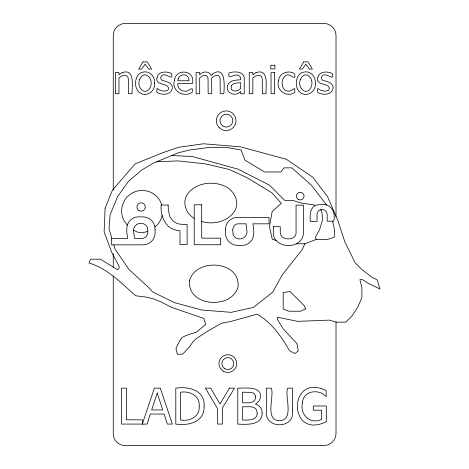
<?xml version="1.0" encoding="UTF-8"?>
<svg xmlns="http://www.w3.org/2000/svg" width="469" height="469" viewBox="0 0 469 469"><rect width="100%" height="100%" fill="white"/><g stroke="black" fill="none" stroke-linecap="round" stroke-linejoin="round"><path stroke-width="0.7" d="M147.829 231.393L147.665 233.257A5.763 5.763 0 0 1 142.781 238.41L134.462 238.41L133.489 230.162L133.853 228.274A7.363 7.363 0 0 1 147.424 227.318L147.829 231.393L142.711 232.735L137.616 232.184L133.489 230.162M162.151 215.506C161.125 219.926 158.663 224.264 154.922 226.943M142.283 424.076L154.395 388.144L160.281 388.144L172.399 424.076L167.351 424.076L164.097 414.033L150.367 414.033L147.108 424.076L121.577 424.076L121.577 388.144L126.354 388.144L126.354 419.825L142.4 419.825L142.4 424.076M332.58 221.186L334.397 229.212L334.397 237.068L327.544 239.507L316.159 239.507L304.821 243.774L302.317 249.485L282.508 274.506L272.606 292.269L253.33 307.447L231.07 312.348L201.881 310.021L174.351 302.622L152.642 291.87L148.96 287.814L128.922 269.399L114.975 248.951L113.762 244.841M314.84 205.657C309.681 208.998 310.015 216.021 310.244 221.397L317.021 221.397L317.021 214.175A5.089 5.089 0 0 1 319.665 210.094L320.843 209.631A5.089 5.089 0 0 1 327.169 214.175L327.169 221.186L333.811 221.186C336.466 207.62 326.864 201.271 314.84 205.657L313.825 204.912L301.139 203.042L292.744 200.398L284.695 200.398L269.616 185.249L238.018 169.162L192.513 156.558L171.713 155.497M156.716 161.746L178.226 160.902L205.381 163.88L229.282 169.497L246.811 177.581L271.914 192.8L281.318 203.394L272.178 211.507L269.458 226.756L272.29 239.378L276.159 240.368M296.285 243.774L304.821 243.774M201.699 221.526C213.184 224.973 227.33 221.773 234.377 211.56C241.101 201.137 232.735 188.239 221.984 185.044C209.989 180.934 194.741 183.59 187.225 194.5C181.896 202.743 186.099 213.747 194.225 218.355M320.479 209.772L321.599 210.593L322.789 218.964L319.647 229.476L315.59 236.874L316.159 239.507M127.334 225.167L124.373 221.304A20.56 20.56 0 0 1 131.895 193.216A20.56 20.56 0 0 1 159.982 200.744L161.764 205.035M326.553 204.947L311.363 185.196L291.806 167.861L284.009 167.861L280.872 171.976L264.622 171.976L244.994 160.21L241.136 149.957L226.304 147.448L209.233 147.448L189.828 149.939L178.114 152.835L153.187 163.218L141.779 170.03L128.459 181.257L117.443 196.91L110.092 214.861L109.043 228.819L111.868 238.41M336.015 216.572L336.015 35.814A12.141 12.141 0 0 0 323.651 23.45L125.622 23.45A12.065 12.065 0 0 0 113.264 35.814L113.264 190.226M336.015 321.951L336.015 433.186A12.182 12.182 0 0 1 323.651 445.55L125.622 445.55A11.836 11.836 0 0 1 113.264 433.186L113.264 275.848M113.264 253.776L113.264 267.119M273.392 226.679L273.275 234.752C276.335 249.66 302.247 249.062 303.437 233.509L303.437 205.158L296.056 205.158L296.056 233.509C295.265 239.688 286.629 240.064 282.449 237.173L281.042 235.063L280.269 232.782L280.269 226.679L273.392 226.679M155.128 229.476L155.063 232.636A11.93 11.93 0 0 1 142.535 244.841L111.505 244.841L111.505 238.41L127.621 238.41C126.9 233.673 126.009 228.532 127.779 223.912A11.649 11.649 0 0 1 137.968 216.842L143.965 216.93A12.206 12.206 0 0 1 154.834 226.416L155.128 229.476M225.466 229.599L225.695 235.819A12.206 12.206 0 0 0 236.564 245.305L242.567 245.387A11.649 11.649 0 0 0 252.756 238.316C254.52 233.703 253.635 228.555 252.908 223.819L269.024 223.819L269.024 217.393L238 217.393A11.93 11.93 0 0 0 225.466 229.599M168.183 205.035L168.265 208.687L169.098 213.606A12.921 12.921 0 0 0 181.503 224.299L187.108 224.417L187.108 244.589L179.979 244.589L179.979 230.695A20.243 20.243 0 0 1 171.22 228.35L168.219 226.357L165.827 223.338A27.425 27.425 0 0 1 162.426 216.449L161.887 214.603A27.425 27.425 0 0 1 161.195 205.035L168.183 205.035M105.103 208.207L104.118 231.926L111.669 252.175L119.396 266.984L117.637 269.827L100.436 259.181L90.64 259.181L88.981 262.939C107.788 268.673 121.348 283.288 135.764 295.787L146.715 297.176L153.943 299.011L160.949 301.889L171.783 307.447L203.857 318.439L205.668 324.501L196.03 332.339C191.2 333.594 186.363 335.218 181.931 337.498L179.574 341.069L175.951 348.414L177.423 354.294L182.746 354.118L189.312 346.99L193.216 341.602L195.96 338.817L207.474 331.29L221.298 323.317L231.252 321.335L257.176 314.16C271.533 322.438 281.441 336.455 289.414 350.624L294.86 353.567L298.319 350.876L296.936 343.578L283.182 328.851L277.384 319.395L277.384 317.208L297.616 321.359L329.367 320.11L336.291 322.144L345.882 322.144L352.272 315.479L357.841 307.101L361.886 297.528L361.886 287.497L359.922 279.63L362.502 279.63L368.194 283.305L380.019 289.027L377.099 279.805L371.735 277.132L361.165 268.889L355.215 262.863L344.85 241.916L337.973 220.84L327.596 196.751L312.87 177.27L286.26 159.243L240.579 146.861L203.505 143.778L178.753 147.278L162.878 152.66L135.195 163.845L112.408 190.203L105.103 208.207M232.747 229.986L233.111 234.916A7.363 7.363 0 0 0 246.682 233.955L247.046 232.073L246.067 223.819L237.748 223.819A5.763 5.763 0 0 0 232.87 228.978L232.747 229.986M292.474 410.563C295.435 429.504 263.543 429.475 266.486 410.563L266.486 388.144L271.264 388.144C274.687 396.088 264.141 420.066 279.471 420.746C294.825 420.019 284.296 396.153 287.696 388.144L292.474 388.144L292.474 410.563M154.565 83.13C155.561 90.406 148.022 96.802 141.14 93.577C134.509 90.253 134.046 80.293 138.203 74.858A8.465 8.465 0 0 1 143.063 72.097C149.664 70.42 155.286 76.758 154.565 83.13M315.315 83.13C316.311 90.406 308.772 96.802 301.889 93.577C295.259 90.253 294.796 80.293 298.952 74.858A8.465 8.465 0 0 1 303.812 72.097C310.414 70.42 316.036 76.758 315.315 83.13M302.452 402.842C299.72 414.537 310.003 424.838 321.582 419.491L321.582 410.199L313.28 410.199L313.28 406.002L326.313 406.002L326.313 421.684C287.696 440.672 287.878 371.876 326.166 390.577L326.166 396.346L325.756 396.346C318.568 388.396 302.956 390.835 302.452 402.842M189.582 280.374C186.504 306.615 231.352 310.126 238.006 287.139C241.084 260.893 196.235 257.381 189.582 280.374M174.321 80.785C171.425 91.273 183.795 97.769 192.102 92.452C193.978 84.045 188.462 92.622 184.798 91.121C180.542 91.432 177.423 87.568 177.78 83.494L192.501 83.494C195.661 69.998 175.488 67.677 174.321 80.785M278.598 80.545C275.666 90.083 286.424 97.986 294.591 92.545C295.605 85.047 293.653 90.341 289.965 90.939C288.159 91.25 286.137 91.039 284.636 89.937C281.019 86.173 281.101 78.552 285.756 75.632C289.86 71.868 296.672 82.866 294.591 73.645C288.552 69.822 279.219 72.894 278.598 80.545M199.161 406.072C200.363 416.443 189.564 421.813 180.577 419.972L180.577 392.242C189.47 390.654 200.24 395.772 199.161 406.072M257.194 413.242C257.147 420.687 247.837 420.3 242.573 419.995L242.573 406.723C247.134 407.162 253.641 405.28 256.619 409.9L257.194 413.242M157.156 77.104C154.231 86.771 170.106 81.87 168.342 89.597L167.38 90.529L164.109 91.232L159.835 90.165L156.922 88.453L156.922 92.469C161.506 94.89 168.904 95.471 171.748 90.212C174.785 82.902 166.161 81.694 161.395 79.982L160.668 78.001L160.973 76.687C164.537 70.403 174.046 82.814 171.507 73.527C166.929 71.165 158.757 71.1 157.156 77.104M317.906 77.104C314.98 86.771 330.856 81.87 329.091 89.597L328.13 90.529L324.859 91.232L320.585 90.165L317.671 88.453L317.671 92.469C322.256 94.89 329.654 95.471 332.498 90.212C335.534 82.902 326.911 81.694 322.144 79.982L321.417 78.001L321.722 76.687C325.287 70.403 334.796 82.814 332.257 73.527C327.679 71.165 319.506 71.1 317.906 77.104M262.165 413.048C262.13 425.67 246.313 424.533 237.795 424.076L237.795 388.144C245.281 388.314 263.22 385.541 260.143 398.65C259.474 401.13 257.27 402.765 255.435 404.12C259.474 405.116 262.271 408.904 262.165 413.048M139.656 79.537C135.957 87.861 146.469 97.159 150.496 86.689C153.979 78.171 143.948 69.072 139.656 79.537M300.406 79.537C296.707 87.861 307.218 97.159 311.246 86.689C314.728 78.171 304.698 69.072 300.406 79.537M204.132 406.142C204.513 422.346 188.913 425.875 175.799 424.076L175.799 388.144C188.397 386.186 205.158 390.061 204.132 406.142M227.571 85.54C225.261 93.466 235.995 97.147 240.685 91.478L240.685 93.741L244.238 93.741L244.238 79.214C244.724 71.165 234.535 71.024 229.065 72.959C226.791 81.067 235.719 72.296 239.237 75.867L240.304 77.057L240.685 79.765C236.112 80.146 229.159 80.047 227.571 85.54M231.258 85.915L231.281 88.958L232.049 90.112C234.811 92.071 238.457 90.605 240.685 88.512L240.685 82.62C237.507 83.154 233.04 82.585 231.258 85.915M255.505 396.926C255.898 403.873 247.099 402.842 242.573 402.742L242.573 392.219L251.091 392.365L253.67 393.163L255.072 394.669L255.505 396.926M178.314 78.387L177.78 80.756L189.019 80.756L188.679 78.264L187.805 76.494L186.199 75.28C183.215 74.243 179.58 75.327 178.314 78.387M157.221 393.016L151.692 409.959L162.766 409.959L157.221 393.016M229.394 388.144L219.984 403.997L210.716 388.144L205.41 388.144L217.546 408.681L217.546 424.076L222.324 424.076L222.324 408.171L234.465 388.144L229.394 388.144M142.969 61.873L138.631 69.078L141.579 69.078L145.079 64.212L148.597 69.078L151.616 69.078L147.284 61.873L142.969 61.873M303.719 61.873L299.38 69.078L302.329 69.078L305.829 64.212L309.347 69.078L312.366 69.078L308.033 61.873L303.719 61.873M212.656 73.996L211.056 75.585C209.326 70.702 202.438 71.1 199.688 74.858L199.688 72.502L196.112 72.502L196.112 93.741L199.688 93.741L199.688 77.883L202.157 76.037L204.595 75.316L206.495 75.679L207.579 76.799L208.054 78.751L208.166 93.741L211.742 93.741L211.666 77.942L214.28 75.99L216.649 75.316L218.548 75.679L219.633 76.799L220.108 78.751L220.225 93.741L223.795 93.741C224.428 86.882 225.999 64.828 212.656 73.996M122.11 72.672L118.95 74.858L118.95 72.502L115.374 72.502L115.374 93.741L118.95 93.741L118.95 77.883L121.717 76.031L124.467 75.316L126.595 75.708L127.814 76.893L128.354 78.921L128.494 93.741L132.07 93.741C131.918 87.123 135.359 67.847 122.11 72.672M255.992 72.672L252.832 74.858L252.832 72.502L249.256 72.502L249.256 93.741L252.832 93.741L252.832 77.883L255.599 76.031L258.349 75.316L260.477 75.708L261.696 76.893L262.235 78.921L262.376 93.741L265.952 93.741C265.8 87.123 269.241 67.847 255.992 72.672M305.518 308.971L300.541 311.234L288.998 311.234L283.2 309.024L283.2 292.545L290.006 291.53L304.451 305.858L305.518 308.971M274.869 65.238L270.801 65.238L270.801 68.949L274.869 68.949L274.869 65.238M274.623 72.502L271.047 72.502L271.047 93.741L274.623 93.741L274.623 72.502M201.699 204.795L194.225 204.795L194.225 244.748L220.676 244.748L220.676 238.158L201.699 238.158L201.699 204.795M224.827 368.74A5.956 5.956 0 0 0 233.767 363.581A5.956 5.956 0 0 0 224.827 358.422A5.956 5.956 0 0 0 224.827 368.74M223.373 371.26A8.87 8.87 0 0 0 236.681 363.581A8.87 8.87 0 0 0 223.373 355.901A8.87 8.87 0 0 0 223.373 371.26M219.228 127.662A9.82 9.82 0 0 0 235.655 123.259A9.82 9.82 0 0 0 223.631 111.235A9.82 9.82 0 0 0 219.228 127.662M222.927 126.091A6.443 6.443 0 0 0 232.812 120.92A6.443 6.443 0 0 0 223.396 114.946A6.443 6.443 0 0 0 222.927 126.091M298.331 199.431A3.828 3.828 0 0 0 304.07 196.118A3.828 3.828 0 0 0 298.331 192.806A3.828 3.828 0 0 0 298.331 199.431M139 210.604A4.186 4.186 0 0 0 145.279 206.981A4.186 4.186 0 0 0 139 203.358A4.186 4.186 0 0 0 139 210.604"/></g></svg>
